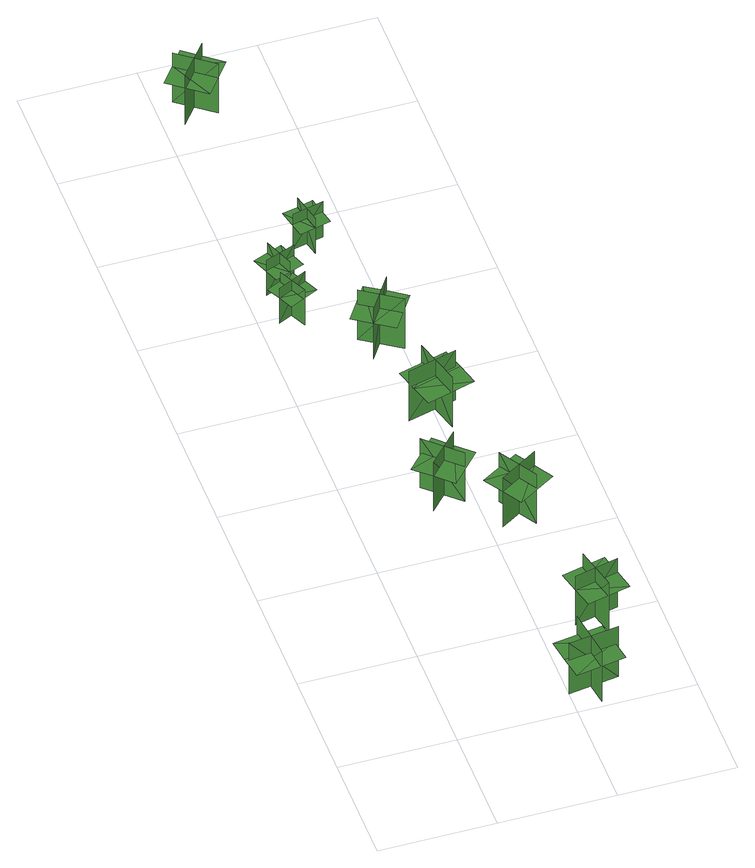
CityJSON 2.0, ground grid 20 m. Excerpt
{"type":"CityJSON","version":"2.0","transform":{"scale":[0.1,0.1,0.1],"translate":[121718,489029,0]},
"CityObjects":{
"tree1":{"type":"SolitaryVegetationObject","geometry":[{"type":"MultiSurface","lod":"1","boundaries":[[[0,1,2]],[[0,2,3]],[[4,5,6]],[[4,6,7]],[[8,9,10]],[[8,10,11]],[[8,11,12]],[[8,12,13]]]}]},
"tree2":{"type":"SolitaryVegetationObject","geometry":[{"type":"MultiSurface","lod":"1","boundaries":[[[14,15,16]],[[14,16,17]],[[18,19,20]],[[18,20,21]],[[22,23,24]],[[22,24,25]],[[22,25,26]],[[22,26,27]]]}]},
"tree3":{"type":"SolitaryVegetationObject","geometry":[{"type":"MultiSurface","lod":"1","boundaries":[[[28,29,30]],[[28,30,31]],[[32,33,34]],[[32,34,35]],[[36,37,38]],[[36,38,39]],[[36,39,40]],[[36,40,41]]]}]},
"tree4":{"type":"SolitaryVegetationObject","geometry":[{"type":"MultiSurface","lod":"1","boundaries":[[[42,43,44]],[[42,44,45]],[[46,47,48]],[[46,48,49]],[[50,51,52]],[[50,52,53]],[[50,53,54]],[[50,54,55]]]}]},
"tree5":{"type":"SolitaryVegetationObject","geometry":[{"type":"MultiSurface","lod":"1","boundaries":[[[56,57,58]],[[56,58,59]],[[60,61,62]],[[60,62,63]],[[64,65,66]],[[64,66,67]],[[64,67,68]],[[64,68,69]]]}]},
"tree6":{"type":"SolitaryVegetationObject","geometry":[{"type":"MultiSurface","lod":"1","boundaries":[[[70,71,72]],[[70,72,73]],[[74,75,76]],[[74,76,77]],[[78,79,80]],[[78,80,81]],[[78,81,82]],[[78,82,83]]]}]},
"tree7":{"type":"SolitaryVegetationObject","geometry":[{"type":"MultiSurface","lod":"1","boundaries":[[[84,85,86]],[[84,86,87]],[[88,89,90]],[[88,90,91]],[[92,93,94]],[[92,94,95]],[[92,95,96]],[[92,96,97]]]}]},
"tree8":{"type":"SolitaryVegetationObject","geometry":[{"type":"MultiSurface","lod":"1","boundaries":[[[98,99,100]],[[98,100,101]],[[102,103,104]],[[102,104,105]],[[106,107,108]],[[106,108,109]],[[106,109,110]],[[106,110,111]]]}]},
"tree9":{"type":"SolitaryVegetationObject","geometry":[{"type":"MultiSurface","lod":"1","boundaries":[[[112,113,114]],[[112,114,115]],[[116,117,118]],[[116,118,119]],[[120,121,122]],[[120,122,123]],[[120,123,124]],[[120,124,125]]]}]},
"tree10":{"type":"SolitaryVegetationObject","geometry":[{"type":"MultiSurface","lod":"1","boundaries":[[[126,127,128]],[[126,128,129]],[[130,131,132]],[[130,132,133]],[[134,135,136]],[[134,136,137]],[[134,137,138]],[[134,138,139]]]}]}
},
"vertices":[
[286,54,10],[199,42,10],[199,42,120],[286,54,120],[231,96,10],[243,9,10],[243,9,120],[231,96,120],[280,59,84],[274,99,84],[187,86,84],[193,45,84],[200,5,84],[287,19,84],
[181,507,12],[124,560,12],[124,560,119],[181,507,119],[179,558,12],[127,502,12],[127,502,119],[179,558,119],[179,558,89],[151,585,89],[98,528,89],[127,502,89],[155,475,89],[208,532,89],
[285,229,12],[303,154,12],[303,154,119],[285,229,119],[258,185,12],[334,203,12],[334,203,119],[258,185,119],[258,185,89],[267,148,89],[342,166,89],[334,203,89],[325,241,89],[249,223,89],
[44,1018,12],[68,968,12],[68,968,89],[44,1018,89],[31,984,12],[81,1008,12],[81,1008,89],[31,984,89],[31,984,68],[43,959,68],[93,983,68],[81,1008,68],[69,1032,68],[19,1008,68],
[31,1049,14],[83,1069,14],[83,1069,91],[31,1049,91],[65,1034,14],[45,1086,14],[45,1086,91],[65,1034,91],[65,1034,69],[91,1044,69],[71,1096,69],[45,1086,69],[19,1076,69],[39,1024,69],
[273,426,10],[233,492,10],[233,492,118],[273,426,118],[286,476,10],[220,435,10],[220,435,118],[286,476,118],[286,476,88],[266,509,88],[199,468,88],[220,435,88],[240,402,88],[306,443,88],
[155,710,11],[240,732,11],[240,732,120],[155,710,120],[216,675,11],[193,760,11],[193,760,120],[216,675,120],[162,705,85],[173,666,85],[258,690,85],[247,729,85],[236,768,85],[151,744,85],
[137,913,10],[202,870,10],[202,870,118],[137,913,118],[147,863,10],[190,927,10],[190,927,118],[147,863,118],[147,863,88],[179,841,88],[222,905,88],[190,927,88],[158,948,88],[115,884,88],
[105,1139,10],[159,1152,10],[159,1152,87],[105,1139,87],[136,1119,10],[124,1173,10],[124,1173,87],[136,1119,87],[136,1119,66],[163,1126,66],[151,1180,66],[124,1173,66],[97,1167,66],[109,1113,66],
[82,1526,8],[34,1465,8],[34,1465,116],[82,1526,116],[31,1520,8],[92,1473,8],[92,1473,116],[31,1520,116],[31,1520,86],[7,1489,86],[68,1442,86],[92,1473,86],[115,1503,86],[54,1551,86]
]}
